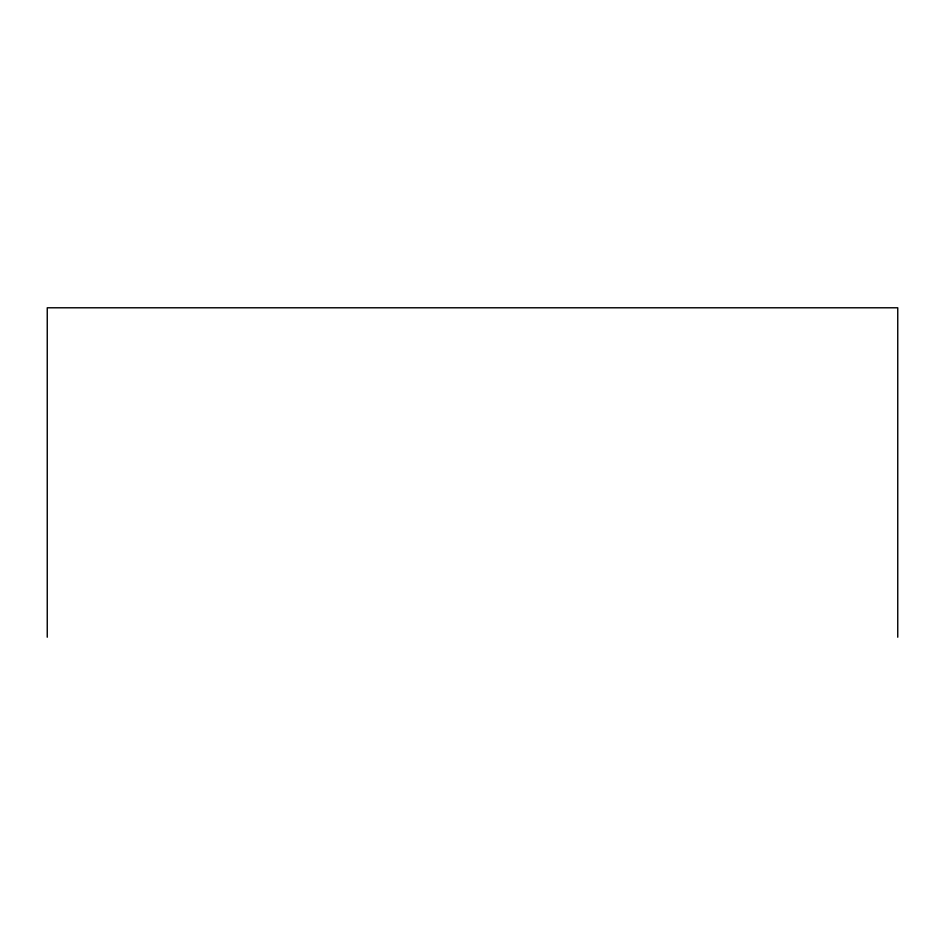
<?xml version="1.0" encoding="UTF-8"?>
<svg xmlns="http://www.w3.org/2000/svg" width="945" height="945" viewBox="0 0 945 945"><rect width="100%" height="100%" fill="white"/><g stroke="black" fill="none" stroke-linecap="round" stroke-linejoin="round"><path stroke-width="1.42" d="M897.75 637.214L897.75 307.786L47.25 307.786L47.25 637.214"/></g></svg>
